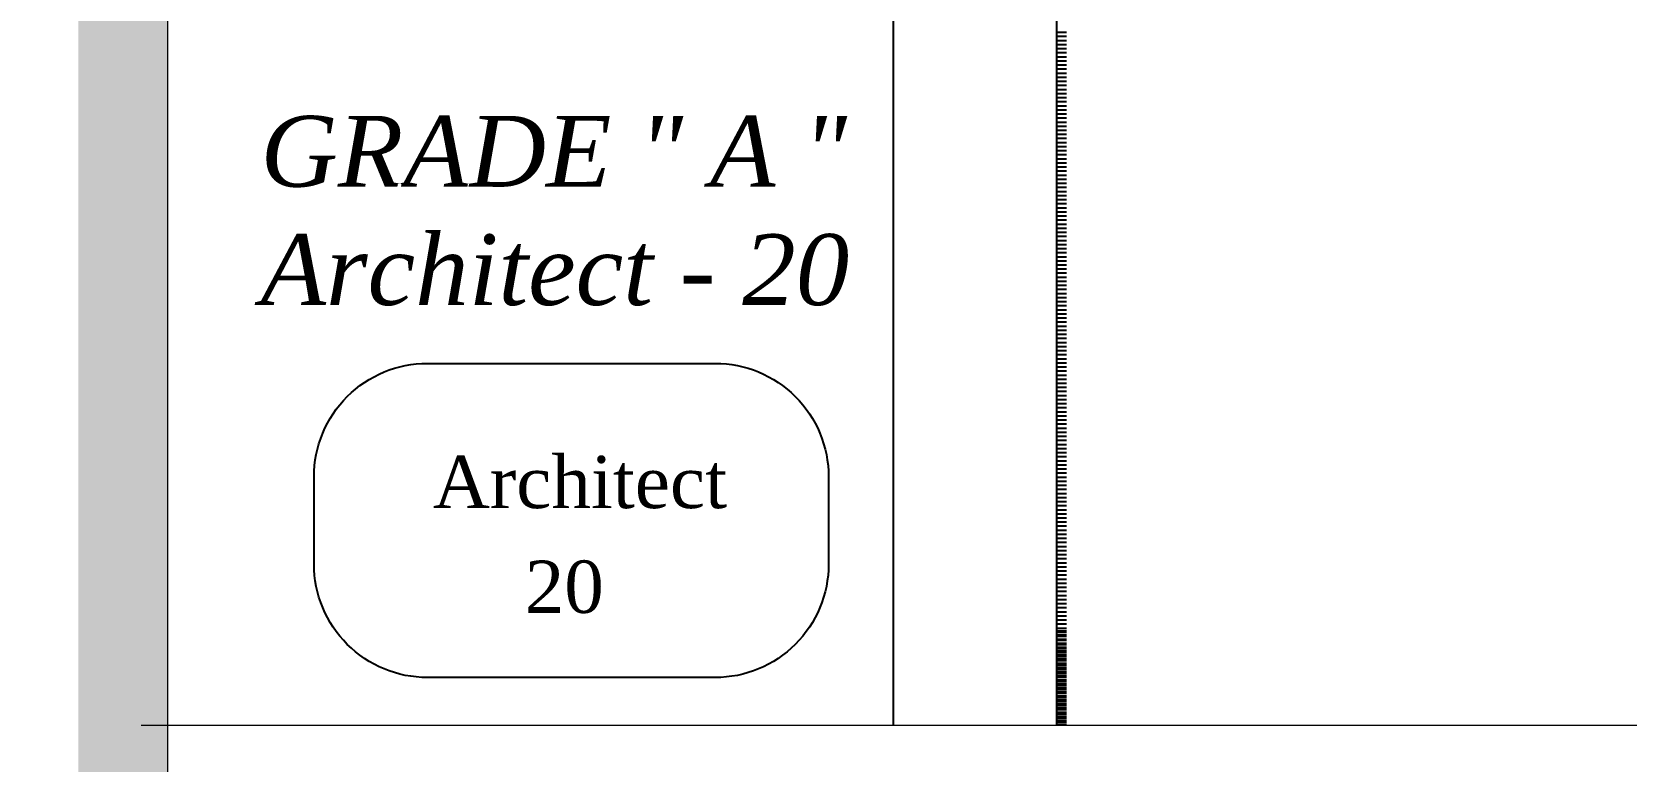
# Model space of a CAD drawing. Header units: inches. Extents: x -68096 to 69834, y -16833 to 17650.
# Drawn here: x 921.94 to 933.16, y -167.84 to -162.71 of the extents above; entities that cross this region are included whole.
import ezdxf

# ---------------------------------------------------------------- set-up
doc = ezdxf.new("R2010")
doc.units = ezdxf.units.IN
doc.header["$MEASUREMENT"] = 0
for name, color, linetype in [('DIM18', 40, 'Continuous'), ('QCD TITLE BLOCK', 7, 'Continuous'), ('WIN', 1, 'Continuous')]:
    doc.layers.add(name, color=color, linetype=linetype)
doc.styles.add('MAHER_TIMES', font='times.ttf')
doc.styles.add('TITLE3', font='timesi.ttf')

# ---------------------------------------------------------------- blocks, each defined once
blk = doc.blocks.new('sdfasdfww')
at = {"layer": 'DIM18', "color": 7, "ltscale": 0.05}
for p, q in [((1414.2031, -1508.5083), (1414.2031, -1512.1099)), ((1414.6561, -1509.2582), (1414.6561, -1512.1099)), ((1414.6833, -1510.1882), (1414.6561, -1510.1882)), ((1414.6833, -1510.1995), (1414.6561, -1510.1995)), ((1414.6833, -1510.2108), (1414.6561, -1510.2108)), ((1414.6833, -1510.2221), (1414.6561, -1510.2221)), ((1414.6833, -1510.2335), (1414.6561, -1510.2335)), ((1414.6833, -1510.2448), (1414.6561, -1510.2448)), ((1414.6833, -1510.2561), (1414.6561, -1510.2561)), ((1414.6833, -1510.2674), (1414.6561, -1510.2674)), ((1414.6833, -1510.2788), (1414.6561, -1510.2788)), ((1414.6833, -1510.2901), (1414.6561, -1510.2901)), ((1414.6833, -1510.3014), (1414.6561, -1510.3014)), ((1414.6833, -1510.3127), (1414.6561, -1510.3127)), ((1414.6833, -1510.3241), (1414.6561, -1510.3241)), ((1414.6833, -1510.3354), (1414.6561, -1510.3354)), ((1414.6833, -1510.3467), (1414.6561, -1510.3467)), ((1414.6833, -1510.358), (1414.6561, -1510.358)), ((1414.6833, -1510.3694), (1414.6561, -1510.3694)), ((1414.6833, -1510.3807), (1414.6561, -1510.3807)), ((1414.6833, -1510.392), (1414.6561, -1510.392)), ((1414.6833, -1510.4033), (1414.6561, -1510.4033)), ((1414.6833, -1510.4147), (1414.6561, -1510.4147)), ((1414.6833, -1510.426), (1414.6561, -1510.426)), ((1414.6833, -1510.4373), (1414.6561, -1510.4373)), ((1414.6833, -1510.4486), (1414.6561, -1510.4486)), ((1414.6833, -1510.46), (1414.6561, -1510.46)), ((1414.6833, -1510.4713), (1414.6561, -1510.4713)), ((1414.6833, -1510.4826), (1414.6561, -1510.4826)), ((1414.6833, -1510.4939), (1414.6561, -1510.4939)), ((1414.6833, -1510.5053), (1414.6561, -1510.5053)), ((1414.6833, -1510.5166), (1414.6561, -1510.5166)), ((1414.6833, -1510.5279), (1414.6561, -1510.5279)), ((1414.6833, -1510.5392), (1414.6561, -1510.5392)), ((1414.6833, -1510.5505), (1414.6561, -1510.5505)), ((1414.6833, -1510.5619), (1414.6561, -1510.5619)), ((1414.6833, -1510.5732), (1414.6561, -1510.5732)), ((1414.6833, -1510.5845), (1414.6561, -1510.5845)), ((1414.6833, -1510.5958), (1414.6561, -1510.5958)), ((1414.6833, -1510.6072), (1414.6561, -1510.6072)), ((1414.6833, -1510.6185), (1414.6561, -1510.6185)), ((1414.6833, -1510.6298), (1414.6561, -1510.6298)), ((1414.6833, -1510.6411), (1414.6561, -1510.6411)), ((1414.6833, -1510.6525), (1414.6561, -1510.6525)), ((1414.6833, -1510.6638), (1414.6561, -1510.6638)), ((1414.6833, -1510.6751), (1414.6561, -1510.6751)), ((1414.6833, -1510.6864), (1414.6561, -1510.6864)), ((1414.6833, -1510.6978), (1414.6561, -1510.6978)), ((1414.6833, -1510.7091), (1414.6561, -1510.7091)), ((1414.6833, -1510.7204), (1414.6561, -1510.7204)), ((1414.6833, -1510.7317), (1414.6561, -1510.7317)), ((1414.6833, -1510.7431), (1414.6561, -1510.7431)), ((1414.6833, -1510.7544), (1414.6561, -1510.7544)), ((1414.6833, -1510.7657), (1414.6561, -1510.7657)), ((1414.6833, -1510.777), (1414.6561, -1510.777)), ((1414.6833, -1510.7884), (1414.6561, -1510.7884)), ((1414.6833, -1510.7997), (1414.6561, -1510.7997)), ((1414.6833, -1510.811), (1414.6561, -1510.811)), ((1414.6833, -1510.8223), (1414.6561, -1510.8223)), ((1414.6833, -1510.8337), (1414.6561, -1510.8337)), ((1414.6833, -1510.845), (1414.6561, -1510.845)), ((1414.6833, -1510.8563), (1414.6561, -1510.8563)), ((1414.6833, -1510.8676), (1414.6561, -1510.8676)), ((1414.6833, -1510.8789), (1414.6561, -1510.8789)), ((1414.6833, -1510.8903), (1414.6561, -1510.8903)), ((1414.6833, -1510.9016), (1414.6561, -1510.9016)), ((1414.6833, -1510.9129), (1414.6561, -1510.9129)), ((1414.6833, -1510.9242), (1414.6561, -1510.9242)), ((1414.6833, -1510.9356), (1414.6561, -1510.9356)), ((1414.6833, -1510.9469), (1414.6561, -1510.9469)), ((1414.6833, -1510.9582), (1414.6561, -1510.9582)), ((1414.6833, -1510.9695), (1414.6561, -1510.9695)), ((1414.6833, -1510.9809), (1414.6561, -1510.9809)), ((1414.6833, -1510.9922), (1414.6561, -1510.9922)), ((1414.6833, -1511.0035), (1414.6561, -1511.0035)), ((1414.6833, -1511.0148), (1414.6561, -1511.0148)), ((1414.6833, -1511.0262), (1414.6561, -1511.0262)), ((1414.6833, -1511.0375), (1414.6561, -1511.0375)), ((1414.6833, -1511.0488), (1414.6561, -1511.0488)), ((1414.6833, -1511.0601), (1414.6561, -1511.0601)), ((1414.6833, -1511.0715), (1414.6561, -1511.0715)), ((1414.6833, -1511.0828), (1414.6561, -1511.0828)), ((1414.6833, -1511.0941), (1414.6561, -1511.0941)), ((1414.6833, -1511.1054), (1414.6561, -1511.1054)), ((1414.6833, -1511.1054), (1414.6561, -1511.1054)), ((1414.6833, -1511.1168), (1414.6561, -1511.1168)), ((1414.6833, -1511.1281), (1414.6561, -1511.1281)), ((1414.6833, -1511.1394), (1414.6561, -1511.1394)), ((1414.6833, -1511.1507), (1414.6561, -1511.1507)), ((1414.6833, -1511.1621), (1414.6561, -1511.1621)), ((1414.6833, -1511.1734), (1414.6561, -1511.1734)), ((1414.6833, -1511.1847), (1414.6561, -1511.1847)), ((1414.6833, -1511.196), (1414.6561, -1511.196)), ((1414.6833, -1511.2074), (1414.6561, -1511.2074)), ((1414.6833, -1511.2187), (1414.6561, -1511.2187)), ((1414.6833, -1511.23), (1414.6561, -1511.23)), ((1414.6833, -1511.2413), (1414.6561, -1511.2413)), ((1414.6833, -1511.2526), (1414.6561, -1511.2526)), ((1414.6833, -1511.264), (1414.6561, -1511.264)), ((1414.6833, -1511.2753), (1414.6561, -1511.2753)), ((1414.6833, -1511.2866), (1414.6561, -1511.2866)), ((1414.6833, -1511.2979), (1414.6561, -1511.2979)), ((1414.6833, -1511.3093), (1414.6561, -1511.3093)), ((1414.6833, -1511.3206), (1414.6561, -1511.3206)), ((1414.6833, -1511.3319), (1414.6561, -1511.3319)), ((1414.6833, -1511.3432), (1414.6561, -1511.3432)), ((1414.6833, -1511.3546), (1414.6561, -1511.3546)), ((1414.6833, -1511.3659), (1414.6561, -1511.3659)), ((1414.6833, -1511.3772), (1414.6561, -1511.3772)), ((1414.6833, -1511.3885), (1414.6561, -1511.3885)), ((1414.6833, -1511.3999), (1414.6561, -1511.3999)), ((1414.6833, -1511.4112), (1414.6561, -1511.4112)), ((1414.6833, -1511.4225), (1414.6561, -1511.4225)), ((1414.6833, -1511.4338), (1414.6561, -1511.4338)), ((1414.6833, -1511.4452), (1414.6561, -1511.4452)), ((1414.6833, -1511.4565), (1414.6561, -1511.4565)), ((1414.6833, -1511.4678), (1414.6561, -1511.4678)), ((1414.6833, -1511.4791), (1414.6561, -1511.4791)), ((1414.6833, -1511.4905), (1414.6561, -1511.4905)), ((1414.6833, -1511.5018), (1414.6561, -1511.5018)), ((1414.6833, -1511.5131), (1414.6561, -1511.5131)), ((1414.6833, -1511.5244), (1414.6561, -1511.5244)), ((1414.6833, -1511.5358), (1414.6561, -1511.5358)), ((1414.6833, -1511.5471), (1414.6561, -1511.5471)), ((1414.6833, -1511.5584), (1414.6561, -1511.5584)), ((1414.6833, -1511.5697), (1414.6561, -1511.5697)), ((1414.6833, -1511.581), (1414.6561, -1511.581)), ((1414.6833, -1511.5924), (1414.6561, -1511.5924)), ((1414.6833, -1511.6037), (1414.6561, -1511.6037)), ((1414.6833, -1511.615), (1414.6561, -1511.615)), ((1414.6833, -1511.6263), (1414.6561, -1511.6263)), ((1414.6833, -1511.6377), (1414.6561, -1511.6377)), ((1414.6833, -1511.649), (1414.6561, -1511.649)), ((1414.6833, -1511.6603), (1414.6561, -1511.6603)), ((1414.6833, -1511.6716), (1414.6561, -1511.6716)), ((1414.6833, -1511.683), (1414.6561, -1511.683)), ((1414.6833, -1511.6943), (1414.6561, -1511.6943)), ((1414.6833, -1511.7056), (1414.6561, -1511.7056)), ((1414.6833, -1511.7169), (1414.6561, -1511.7169)), ((1414.6833, -1511.7283), (1414.6561, -1511.7283)), ((1414.6833, -1511.7396), (1414.6561, -1511.7396)), ((1414.6833, -1511.7509), (1414.6561, -1511.7509)), ((1414.6833, -1511.7622), (1414.6561, -1511.7622)), ((1414.6833, -1511.7736), (1414.6561, -1511.7736)), ((1414.6833, -1511.7849), (1414.6561, -1511.7849)), ((1414.6833, -1511.7962), (1414.6561, -1511.7962)), ((1414.6833, -1511.8075), (1414.6561, -1511.8075)), ((1414.6833, -1511.8189), (1414.6561, -1511.8189)), ((1414.6833, -1511.8302), (1414.6561, -1511.8302)), ((1414.6833, -1511.8415), (1414.6561, -1511.8415)), ((1414.6833, -1511.8494), (1414.6561, -1511.8494)), ((1414.6833, -1511.8528), (1414.6561, -1511.8528)), ((1414.6833, -1511.8607), (1414.6561, -1511.8607)), ((1414.6833, -1511.8642), (1414.6561, -1511.8642)), ((1414.6833, -1511.8721), (1414.6561, -1511.8721)), ((1414.6833, -1511.8755), (1414.6561, -1511.8755)), ((1414.6833, -1511.8834), (1414.6561, -1511.8834)), ((1414.6833, -1511.8868), (1414.6561, -1511.8868)), ((1414.6833, -1511.8947), (1414.6561, -1511.8947)), ((1414.6833, -1511.8981), (1414.6561, -1511.8981)), ((1414.6833, -1511.9048), (1414.6561, -1511.9048)), ((1414.6833, -1511.906), (1414.6561, -1511.906)), ((1414.6833, -1511.9095), (1414.6561, -1511.9095)), ((1414.6833, -1511.9161), (1414.6561, -1511.9161)), ((1414.6833, -1511.9174), (1414.6561, -1511.9174)), ((1414.6833, -1511.9208), (1414.6561, -1511.9208)), ((1414.6833, -1511.9274), (1414.6561, -1511.9274)), ((1414.6833, -1511.9287), (1414.6561, -1511.9287)), ((1414.6833, -1511.9321), (1414.6561, -1511.9321)), ((1414.6833, -1511.9388), (1414.6561, -1511.9388)), ((1414.6833, -1511.94), (1414.6561, -1511.94)), ((1414.6833, -1511.9434), (1414.6561, -1511.9434)), ((1414.6833, -1511.9501), (1414.6561, -1511.9501)), ((1414.6833, -1511.9513), (1414.6561, -1511.9513)), ((1414.6833, -1511.9547), (1414.6561, -1511.9547)), ((1414.6833, -1511.9614), (1414.6561, -1511.9614)), ((1414.6833, -1511.9627), (1414.6561, -1511.9627)), ((1414.6833, -1511.9661), (1414.6561, -1511.9661)), ((1414.6833, -1511.9727), (1414.6561, -1511.9727)), ((1414.6833, -1511.974), (1414.6561, -1511.974)), ((1414.6833, -1511.9774), (1414.6561, -1511.9774)), ((1414.6833, -1511.9841), (1414.6561, -1511.9841)), ((1414.6833, -1511.9853), (1414.6561, -1511.9853)), ((1414.6833, -1511.9887), (1414.6561, -1511.9887)), ((1414.6833, -1511.9954), (1414.6561, -1511.9954)), ((1414.6833, -1511.9966), (1414.6561, -1511.9966)), ((1414.6833, -1512), (1414.6561, -1512)), ((1414.6833, -1512.0067), (1414.6561, -1512.0067)), ((1414.6833, -1512.008), (1414.6561, -1512.008)), ((1414.6833, -1512.0114), (1414.6561, -1512.0114)), ((1414.6833, -1512.018), (1414.6561, -1512.018)), ((1414.6833, -1512.0193), (1414.6561, -1512.0193)), ((1414.6833, -1512.0227), (1414.6561, -1512.0227)), ((1414.6833, -1512.0293), (1414.6561, -1512.0293)), ((1414.6833, -1512.0306), (1414.6561, -1512.0306)), ((1414.6833, -1512.034), (1414.6561, -1512.034)), ((1414.6833, -1512.0407), (1414.6561, -1512.0407)), ((1414.6833, -1512.0419), (1414.6561, -1512.0419)), ((1414.6833, -1512.0453), (1414.6561, -1512.0453)), ((1414.6833, -1512.052), (1414.6561, -1512.052)), ((1414.6833, -1512.0533), (1414.6561, -1512.0533)), ((1414.6833, -1512.0567), (1414.6561, -1512.0567)), ((1414.6833, -1512.0633), (1414.6561, -1512.0633)), ((1414.6833, -1512.0646), (1414.6561, -1512.0646)), ((1414.6833, -1512.068), (1414.6561, -1512.068)), ((1414.6833, -1512.0746), (1414.6561, -1512.0746)), ((1414.6833, -1512.0759), (1414.6561, -1512.0759)), ((1414.6833, -1512.0793), (1414.6561, -1512.0793)), ((1414.6833, -1512.086), (1414.6561, -1512.086)), ((1414.6833, -1512.0872), (1414.6561, -1512.0872)), ((1414.6833, -1512.0906), (1414.6561, -1512.0906)), ((1414.6833, -1512.0973), (1414.6561, -1512.0973)), ((1414.6833, -1512.0986), (1414.6561, -1512.0986)), ((1414.6833, -1512.102), (1414.6561, -1512.102)), ((1414.6833, -1512.1086), (1414.6561, -1512.1086))]:
    blk.add_line(p, q, dxfattribs=at)
blk.add_lwpolyline([(1412.5973, -1511.4206, -0.414214), (1412.9118, -1511.1061), (1413.7093, -1511.1061, -0.414214), (1414.0238, -1511.4206), (1414.0238, -1511.6635, -0.414214), (1413.7093, -1511.978), (1412.9118, -1511.978, -0.414214), (1412.5973, -1511.6635)], format="xyb", close=True, dxfattribs=at)
for s, height, style, p in [('GRADE " A "', 0.196554, 'TITLE3', (1412.4489, -1510.6159)), ('Architect - 20', 0.196554, 'TITLE3', (1412.4489, -1510.9443)), ('Architect', 0.14519, 'MAHER_TIMES', (1412.9265, -1511.5078)), ('20', 0.14519, 'MAHER_TIMES', (1413.1815, -1511.7987))]:
    blk.add_text(s, height=height, dxfattribs=dict(at, style=style)).set_placement(p)

msp = doc.modelspace()

# ---------------------------------------------------------------- hatches: boundary and pattern name
at = {"layer": 'WIN', "linetype": 'Continuous', "lineweight": 0, "true_color": 0x636466}
h = msp.add_hatch(color=251, dxfattribs=at)
h.paths.add_polyline_path([(753.52048, -70.50007), (753.52048, -218.69748), (963.30992, -218.69748), (963.30992, -70.50007)])
h.paths.add_polyline_path([(922.89008, -71.12555), (922.89008, -218.04241), (962.68444, -218.04241), (962.68444, -71.12555)], flags=16)
h.paths.add_polyline_path([(922.26459, -218.04241), (754.14633, -218.04241), (754.14633, -71.12555), (922.26459, -71.12555)], flags=16)
h = msp.add_hatch(color=251, dxfattribs=at)
h.paths.add_polyline_path([(753.52048, -70.50007), (753.52048, -218.69748), (963.30992, -218.69748), (963.30992, -70.50007)])
h.paths.add_polyline_path([(922.89008, -71.12555), (922.89008, -218.04241), (962.68444, -218.04241), (962.68444, -71.12555)], flags=16)
h.paths.add_polyline_path([(922.26459, -218.04241), (754.14633, -218.04241), (754.14633, -71.12555), (922.26459, -71.12555)], flags=16)

# ---------------------------------------------------------------- linework, layer by layer
at = {"layer": 'QCD TITLE BLOCK', "lineweight": 0}
msp.add_line((922.70496, -167.58929), (962.68444, -167.58929), dxfattribs=at)
at = {"layer": 'WIN', "color": 7, "linetype": 'Continuous', "lineweight": 0}
msp.add_lwpolyline([(962.68444, -71.12555), (922.89008, -71.12555), (922.89008, -218.04241), (962.68444, -218.04241)], close=True, dxfattribs=at)
msp.add_lwpolyline([(962.68444, -71.12555), (922.89008, -71.12555), (922.89008, -218.04241), (962.68444, -218.04241)], close=True, dxfattribs=at)

# ---------------------------------------------------------------- block references
at = {"layer": 'DIM18', "color": 7, "lineweight": 0, "xscale": 2.53814304200138, "yscale": 2.53814304200138, "zscale": 2.53814304200138}
msp.add_blockref('sdfasdfww', (-2661.45191, 3670.36187), dxfattribs=at)

doc.saveas('drawing.dxf')
